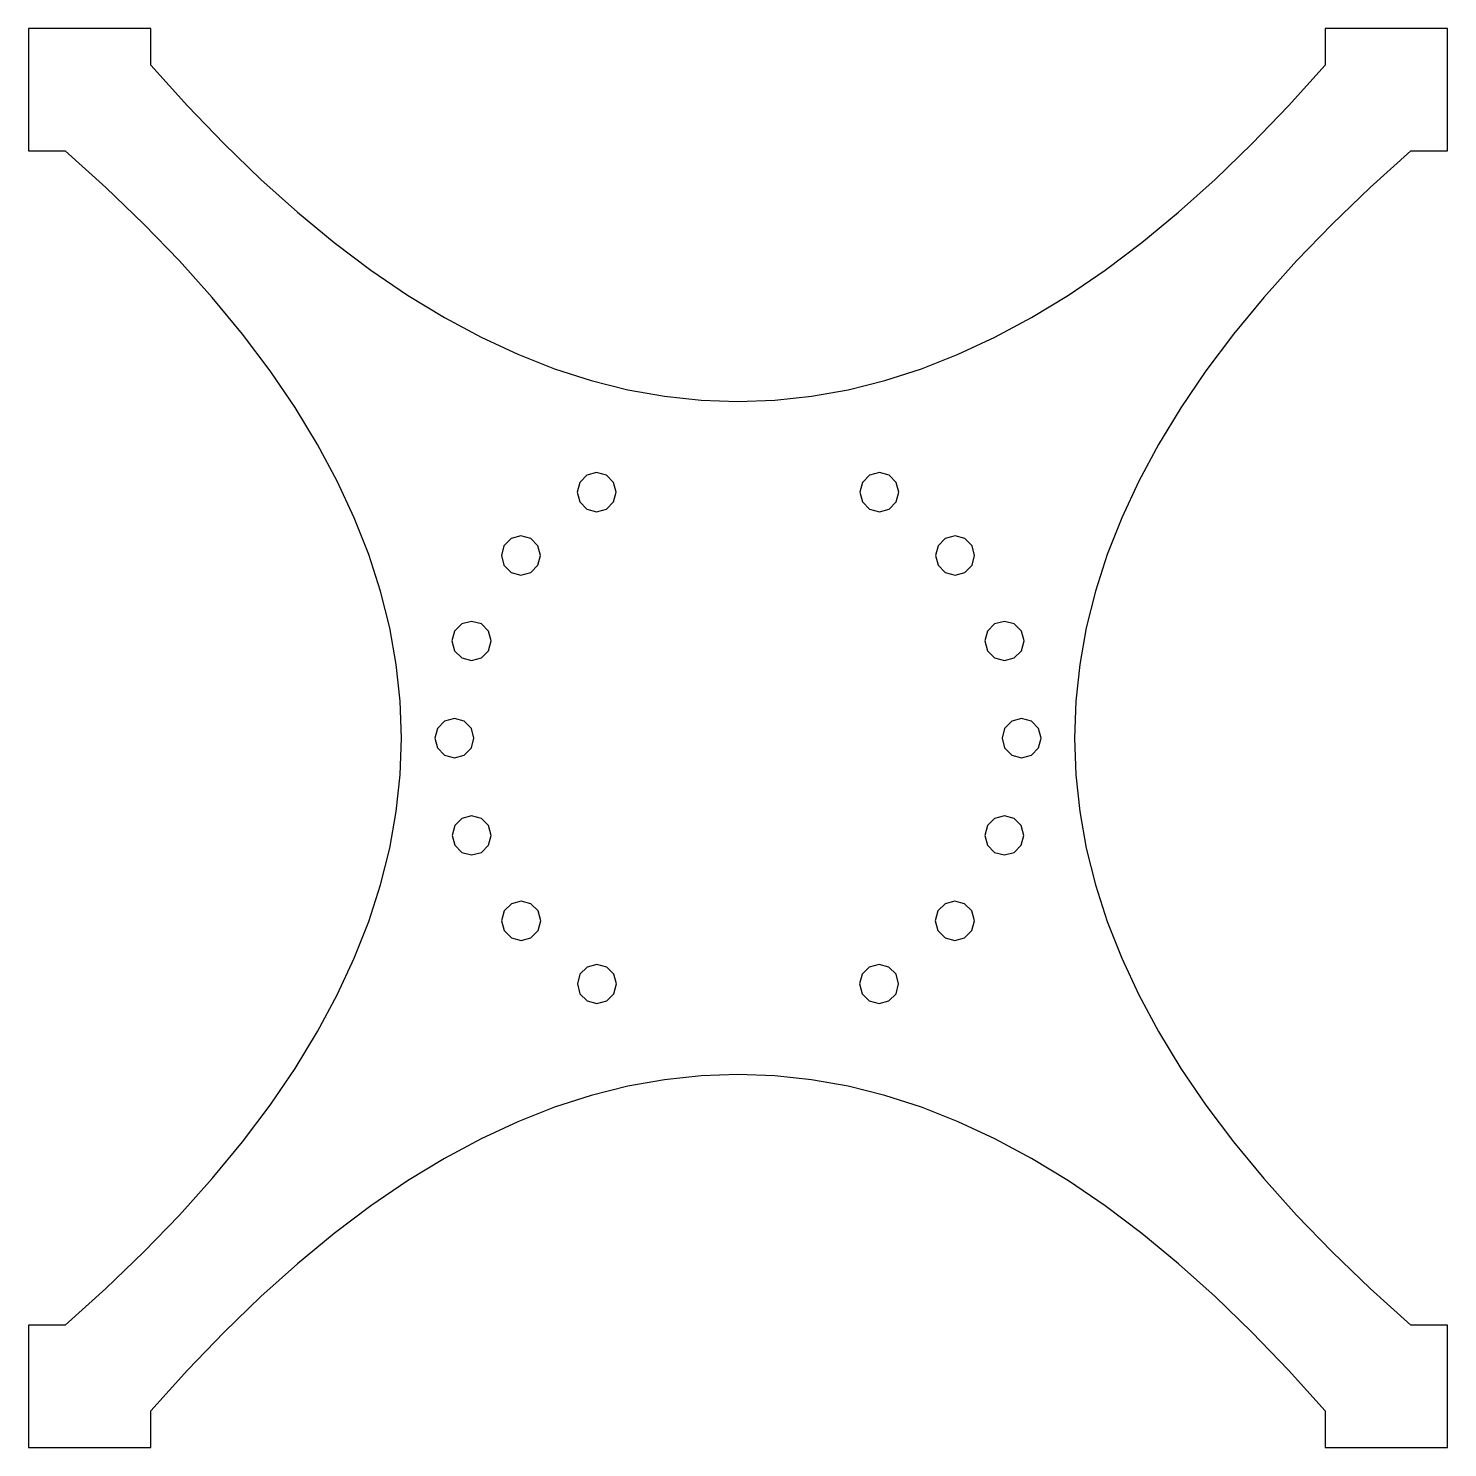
# Model space of a CAD drawing. Extents: x -1 to 153, y 19 to 318.
# Drawn here: x 29.6 to 153.3, y 18.7 to 142.4 of the extents above.
import ezdxf

# ---------------------------------------------------------------- set-up
doc = ezdxf.new("R2010")
doc.units = 0

msp = doc.modelspace()

# ---------------------------------------------------------------- linework, layer by layer
for p, q in [((40.2322, 142.426), (29.5653, 142.426)), ((29.5653, 142.426), (29.5653, 131.759)), ((40.2322, 139.226), (40.2322, 142.426)), ((153.299, 142.426), (142.632, 142.426)), ((142.632, 142.426), (142.632, 139.226)), ((153.299, 131.759), (153.299, 142.426)), ((40.2321, 139.226), (43.4321, 135.673921)), ((139.4321, 135.673921), (142.6321, 139.226)), ((43.4321, 135.673921), (46.6321, 132.351008)), ((136.2321, 132.351008), (139.4321, 135.673921)), ((29.5653, 131.759), (32.7654, 131.759)), ((36.317479, 128.5593), (32.7654, 131.7593)), ((46.6321, 132.351008), (49.8321, 129.257261)), ((133.0321, 129.257261), (136.2321, 132.351008)), ((150.099, 131.759), (146.546921, 128.559)), ((150.099, 131.759), (153.299, 131.759)), ((49.8321, 129.257261), (53.0321, 126.392681)), ((129.8321, 126.392681), (133.0321, 129.257261)), ((39.640392, 125.3593), (36.317479, 128.5593)), ((146.546921, 128.559), (143.224008, 125.359)), ((53.0321, 126.392681), (56.2321, 123.757268)), ((126.6321, 123.757268), (129.8321, 126.392681)), ((42.734139, 122.1593), (39.640392, 125.3593)), ((143.224008, 125.359), (140.130261, 122.159)), ((56.2321, 123.757268), (59.4321, 121.35102)), ((123.4321, 121.35102), (126.6321, 123.757268)), ((45.598719, 118.9593), (42.734139, 122.1593)), ((59.4321, 121.35102), (62.6321, 119.173939)), ((120.2321, 119.173939), (123.4321, 121.35102)), ((140.130261, 122.159), (137.265681, 118.959)), ((48.234132, 115.7593), (45.598719, 118.9593)), ((62.6321, 119.173939), (65.8321, 117.226025)), ((117.0321, 117.226025), (120.2321, 119.173939)), ((137.265681, 118.959), (134.630268, 115.759)), ((65.8321, 117.226025), (69.0321, 115.507277)), ((113.8321, 115.507277), (117.0321, 117.226025)), ((50.64038, 112.5593), (48.234132, 115.7593)), ((69.0321, 115.507277), (72.2321, 114.017695)), ((110.6321, 114.017695), (113.8321, 115.507277)), ((134.630268, 115.759), (132.22402, 112.559)), ((72.2321, 114.017695), (75.4321, 112.75728)), ((107.4321, 112.75728), (110.6321, 114.017695)), ((75.4321, 112.75728), (78.6321, 111.726031)), ((104.2321, 111.726031), (107.4321, 112.75728)), ((52.817461, 109.3593), (50.64038, 112.5593)), ((78.6321, 111.726031), (81.8321, 110.923949)), ((101.0321, 110.923949), (104.2321, 111.726031)), ((132.22402, 112.559), (130.046939, 109.359)), ((81.8321, 110.923949), (85.0321, 110.351033)), ((85.0321, 110.351033), (88.2321, 110.007283)), ((94.6321, 110.007283), (97.8321, 110.351033)), ((97.8321, 110.351033), (101.0321, 110.923949)), ((54.765375, 106.1593), (52.817461, 109.3593)), ((88.2321, 110.007283), (91.4321, 109.8927)), ((91.4321, 109.8927), (94.6321, 110.007283)), ((130.046939, 109.359), (128.099025, 106.159)), ((56.484123, 102.9593), (54.765375, 106.1593)), ((128.099025, 106.159), (126.380277, 102.959)), ((57.973705, 99.7593), (56.484123, 102.9593)), ((77.62844, 102.84708), (77.40117, 101.992)), ((78.253308, 103.473462), (77.62844, 102.84708)), ((79.107835, 103.702801), (78.253308, 103.473462)), ((79.962362, 103.473462), (79.107835, 103.702801)), ((80.58723, 102.84708), (79.962362, 103.473462)), ((80.8145, 101.992), (80.58723, 102.84708)), ((102.27694, 102.84708), (102.04967, 101.992)), ((102.901808, 103.473462), (102.27694, 102.84708)), ((103.756335, 103.702801), (102.901808, 103.473462)), ((104.610862, 103.473462), (103.756335, 103.702801)), ((105.23573, 102.84708), (104.610862, 103.473462)), ((105.463, 101.992), (105.23573, 102.84708)), ((126.380277, 102.959), (124.890695, 99.759)), ((77.40117, 101.992), (77.62844, 101.13692)), ((80.58723, 101.13692), (80.8145, 101.992)), ((80.8145, 101.992), (80.8145, 101.992)), ((102.04967, 101.992), (102.27694, 101.13692)), ((105.23573, 101.13692), (105.463, 101.992)), ((105.463, 101.992), (105.463, 101.992)), ((77.62844, 101.13692), (78.253308, 100.510538)), ((78.253308, 100.510538), (79.107835, 100.281199)), ((79.107835, 100.281199), (79.962362, 100.510538)), ((79.962362, 100.510538), (80.58723, 101.13692)), ((102.27694, 101.13692), (102.901808, 100.510538)), ((102.901808, 100.510538), (103.756335, 100.281199)), ((103.756335, 100.281199), (104.610862, 100.510538)), ((104.610862, 100.510538), (105.23573, 101.13692)), ((59.23412, 96.5593), (57.973705, 99.7593)), ((124.890695, 99.759), (123.63028, 96.559)), ((71.653908, 97.950962), (71.02904, 97.32458)), ((72.508435, 98.180301), (71.653908, 97.950962)), ((73.362962, 97.950962), (72.508435, 98.180301)), ((73.98783, 97.32458), (73.362962, 97.950962)), ((109.500808, 97.950962), (108.87594, 97.32458)), ((110.355335, 98.180301), (109.500808, 97.950962)), ((111.209862, 97.950962), (110.355335, 98.180301)), ((111.83473, 97.32458), (111.209862, 97.950962)), ((60.265369, 93.3593), (59.23412, 96.5593)), ((71.02904, 97.32458), (70.80177, 96.4695)), ((74.2151, 96.4695), (73.98783, 97.32458)), ((108.87594, 97.32458), (108.64867, 96.4695)), ((112.062, 96.4695), (111.83473, 97.32458)), ((123.63028, 96.559), (122.599031, 93.359)), ((70.80177, 96.4695), (71.02904, 95.61442)), ((71.02904, 95.61442), (71.653908, 94.988038)), ((73.362962, 94.988038), (73.98783, 95.61442)), ((73.98783, 95.61442), (74.2151, 96.4695)), ((74.2151, 96.4695), (74.2151, 96.4695)), ((108.64867, 96.4695), (108.87594, 95.61442)), ((108.87594, 95.61442), (109.500808, 94.988038)), ((111.209862, 94.988038), (111.83473, 95.61442)), ((111.83473, 95.61442), (112.062, 96.4695)), ((112.062, 96.4695), (112.062, 96.4695)), ((71.653908, 94.988038), (72.508435, 94.758699)), ((72.508435, 94.758699), (73.362962, 94.988038)), ((109.500808, 94.988038), (110.355335, 94.758699)), ((110.355335, 94.758699), (111.209862, 94.988038)), ((61.067451, 90.1593), (60.265369, 93.3593)), ((122.599031, 93.359), (121.796949, 90.159)), ((67.347008, 90.501162), (66.72214, 89.87478)), ((68.201535, 90.730501), (67.347008, 90.501162)), ((69.056062, 90.501162), (68.201535, 90.730501)), ((69.68093, 89.87478), (69.056062, 90.501162)), ((113.807808, 90.501162), (113.18294, 89.87478)), ((114.662335, 90.730501), (113.807808, 90.501162)), ((115.516862, 90.501162), (114.662335, 90.730501)), ((116.14173, 89.87478), (115.516862, 90.501162)), ((61.640367, 86.9593), (61.067451, 90.1593)), ((66.72214, 89.87478), (66.49487, 89.0197)), ((69.9082, 89.0197), (69.68093, 89.87478)), ((113.18294, 89.87478), (112.95567, 89.0197)), ((116.369, 89.0197), (116.14173, 89.87478)), ((121.796949, 90.159), (121.224033, 86.959)), ((66.49487, 89.0197), (66.72214, 88.16462)), ((66.72214, 88.16462), (67.347008, 87.538238)), ((69.056062, 87.538238), (69.68093, 88.16462)), ((69.68093, 88.16462), (69.9082, 89.0197)), ((69.9082, 89.0197), (69.9082, 89.0197)), ((112.95567, 89.0197), (113.18294, 88.16462)), ((113.18294, 88.16462), (113.807808, 87.538238)), ((115.516862, 87.538238), (116.14173, 88.16462)), ((116.14173, 88.16462), (116.369, 89.0197)), ((116.369, 89.0197), (116.369, 89.0197)), ((61.984117, 83.7593), (61.640367, 86.9593)), ((67.347008, 87.538238), (68.201535, 87.308899)), ((68.201535, 87.308899), (69.056062, 87.538238)), ((113.807808, 87.538238), (114.662335, 87.308899)), ((114.662335, 87.308899), (115.516862, 87.538238)), ((121.224033, 86.959), (120.880283, 83.759)), ((62.0987, 80.5593), (61.984117, 83.7593)), ((120.880283, 83.759), (120.7657, 80.559)), ((65.854408, 82.026562), (65.22954, 81.40018)), ((66.708935, 82.255901), (65.854408, 82.026562)), ((67.563462, 82.026562), (66.708935, 82.255901)), ((68.18833, 81.40018), (67.563462, 82.026562)), ((115.300808, 82.026562), (114.67594, 81.40018)), ((116.155335, 82.255901), (115.300808, 82.026562)), ((117.009862, 82.026562), (116.155335, 82.255901)), ((117.63473, 81.40018), (117.009862, 82.026562)), ((61.984117, 77.3593), (62.0987, 80.5593)), ((65.22954, 81.40018), (65.00227, 80.5451)), ((65.00227, 80.5451), (65.22954, 79.69002)), ((68.4156, 80.5451), (68.18833, 81.40018)), ((68.18833, 79.69002), (68.4156, 80.5451)), ((68.4156, 80.5451), (68.4156, 80.5451)), ((114.67594, 81.40018), (114.44867, 80.5451)), ((114.44867, 80.5451), (114.67594, 79.69002)), ((117.862, 80.5451), (117.63473, 81.40018)), ((117.63473, 79.69002), (117.862, 80.5451)), ((117.862, 80.5451), (117.862, 80.5451)), ((120.7657, 80.559), (120.880283, 77.359)), ((65.22954, 79.69002), (65.854408, 79.063638)), ((67.563462, 79.063638), (68.18833, 79.69002)), ((114.67594, 79.69002), (115.300808, 79.063638)), ((117.009862, 79.063638), (117.63473, 79.69002)), ((65.854408, 79.063638), (66.708935, 78.834299)), ((66.708935, 78.834299), (67.563462, 79.063638)), ((115.300808, 79.063638), (116.155335, 78.834299)), ((116.155335, 78.834299), (117.009862, 79.063638)), ((61.640367, 74.1593), (61.984117, 77.3593)), ((120.880283, 77.359), (121.224033, 74.159)), ((61.067451, 70.9593), (61.640367, 74.1593)), ((67.356808, 73.553562), (66.73194, 72.92718)), ((68.211335, 73.782901), (67.356808, 73.553562)), ((69.065862, 73.553562), (68.211335, 73.782901)), ((69.69073, 72.92718), (69.065862, 73.553562)), ((113.797808, 73.553562), (113.17294, 72.92718)), ((114.652335, 73.782901), (113.797808, 73.553562)), ((115.506862, 73.553562), (114.652335, 73.782901)), ((116.13173, 72.92718), (115.506862, 73.553562)), ((121.224033, 74.159), (121.796949, 70.959)), ((66.73194, 72.92718), (66.50467, 72.0721)), ((66.50467, 72.0721), (66.73194, 71.21702)), ((69.918, 72.0721), (69.69073, 72.92718)), ((69.69073, 71.21702), (69.918, 72.0721)), ((69.918, 72.0721), (69.918, 72.0721)), ((113.17294, 72.92718), (112.94567, 72.0721)), ((112.94567, 72.0721), (113.17294, 71.21702)), ((116.359, 72.0721), (116.13173, 72.92718)), ((116.13173, 71.21702), (116.359, 72.0721)), ((116.359, 72.0721), (116.359, 72.0721)), ((60.265369, 67.7593), (61.067451, 70.9593)), ((66.73194, 71.21702), (67.356808, 70.590638)), ((67.356808, 70.590638), (68.211335, 70.361299)), ((68.211335, 70.361299), (69.065862, 70.590638)), ((69.065862, 70.590638), (69.69073, 71.21702)), ((113.17294, 71.21702), (113.797808, 70.590638)), ((113.797808, 70.590638), (114.652335, 70.361299)), ((114.652335, 70.361299), (115.506862, 70.590638)), ((115.506862, 70.590638), (116.13173, 71.21702)), ((121.796949, 70.959), (122.599031, 67.759)), ((59.23412, 64.5593), (60.265369, 67.7593)), ((122.599031, 67.759), (123.63028, 64.559)), ((71.672308, 66.108862), (71.04744, 65.48248)), ((72.526835, 66.338201), (71.672308, 66.108862)), ((73.381362, 66.108862), (72.526835, 66.338201)), ((74.00623, 65.48248), (73.381362, 66.108862)), ((109.482808, 66.108862), (108.85794, 65.48248)), ((110.337335, 66.338201), (109.482808, 66.108862)), ((111.191862, 66.108862), (110.337335, 66.338201)), ((111.81673, 65.48248), (111.191862, 66.108862)), ((57.973705, 61.3593), (59.23412, 64.5593)), ((71.04744, 65.48248), (70.82017, 64.6274)), ((70.82017, 64.6274), (71.04744, 63.77232)), ((74.2335, 64.6274), (74.00623, 65.48248)), ((74.00623, 63.77232), (74.2335, 64.6274)), ((74.2335, 64.6274), (74.2335, 64.6274)), ((108.85794, 65.48248), (108.63067, 64.6274)), ((108.63067, 64.6274), (108.85794, 63.77232)), ((112.044, 64.6274), (111.81673, 65.48248)), ((111.81673, 63.77232), (112.044, 64.6274)), ((112.044, 64.6274), (112.044, 64.6274)), ((123.63028, 64.559), (124.890695, 61.359)), ((71.04744, 63.77232), (71.672308, 63.145938)), ((71.672308, 63.145938), (72.526835, 62.916599)), ((72.526835, 62.916599), (73.381362, 63.145938)), ((73.381362, 63.145938), (74.00623, 63.77232)), ((108.85794, 63.77232), (109.482808, 63.145938)), ((109.482808, 63.145938), (110.337335, 62.916599)), ((110.337335, 62.916599), (111.191862, 63.145938)), ((111.191862, 63.145938), (111.81673, 63.77232)), ((56.484123, 58.1593), (57.973705, 61.3593)), ((79.132535, 60.823501), (78.278008, 60.594162)), ((79.987062, 60.594162), (79.132535, 60.823501)), ((103.731335, 60.823501), (102.876808, 60.594162)), ((104.585862, 60.594162), (103.731335, 60.823501)), ((124.890695, 61.359), (126.380277, 58.159)), ((77.65314, 59.96778), (77.42587, 59.1127)), ((78.278008, 60.594162), (77.65314, 59.96778)), ((80.61193, 59.96778), (79.987062, 60.594162)), ((80.8392, 59.1127), (80.61193, 59.96778)), ((102.25194, 59.96778), (102.02467, 59.1127)), ((102.876808, 60.594162), (102.25194, 59.96778)), ((105.21073, 59.96778), (104.585862, 60.594162)), ((105.438, 59.1127), (105.21073, 59.96778)), ((54.765375, 54.9593), (56.484123, 58.1593)), ((77.42587, 59.1127), (77.65314, 58.25762)), ((77.65314, 58.25762), (78.278008, 57.631238)), ((79.987062, 57.631238), (80.61193, 58.25762)), ((80.61193, 58.25762), (80.8392, 59.1127)), ((80.8392, 59.1127), (80.8392, 59.1127)), ((102.02467, 59.1127), (102.25194, 58.25762)), ((102.25194, 58.25762), (102.876808, 57.631238)), ((104.585862, 57.631238), (105.21073, 58.25762)), ((105.21073, 58.25762), (105.438, 59.1127)), ((105.438, 59.1127), (105.438, 59.1127)), ((126.380277, 58.159), (128.099025, 54.959)), ((78.278008, 57.631238), (79.132535, 57.401899)), ((79.132535, 57.401899), (79.987062, 57.631238)), ((102.876808, 57.631238), (103.731335, 57.401899)), ((103.731335, 57.401899), (104.585862, 57.631238)), ((52.817461, 51.7593), (54.765375, 54.9593)), ((128.099025, 54.959), (130.046939, 51.759)), ((50.64038, 48.5593), (52.817461, 51.7593)), ((85.032, 50.767667), (81.832, 50.194751)), ((88.232, 51.111417), (85.032, 50.767667)), ((91.432, 51.226), (88.232, 51.111417)), ((94.632, 51.111417), (91.432, 51.226)), ((97.832, 50.767667), (94.632, 51.111417)), ((101.032, 50.194751), (97.832, 50.767667)), ((130.046939, 51.759), (132.22402, 48.559)), ((81.832, 50.194751), (78.632, 49.392669)), ((104.232, 49.392669), (101.032, 50.194751)), ((48.234132, 45.3593), (50.64038, 48.5593)), ((75.432, 48.36142), (72.232, 47.101005)), ((78.632, 49.392669), (75.432, 48.36142)), ((107.432, 48.36142), (104.232, 49.392669)), ((110.632, 47.101005), (107.432, 48.36142)), ((132.22402, 48.559), (134.630268, 45.359)), ((72.232, 47.101005), (69.032, 45.611423)), ((113.832, 45.611423), (110.632, 47.101005)), ((45.598719, 42.1593), (48.234132, 45.3593)), ((69.032, 45.611423), (65.832, 43.892675)), ((117.032, 43.892675), (113.832, 45.611423)), ((134.630268, 45.359), (137.265681, 42.159)), ((65.832, 43.892675), (62.632, 41.944761)), ((120.232, 41.944761), (117.032, 43.892675)), ((42.734139, 38.9593), (45.598719, 42.1593)), ((137.265681, 42.159), (140.130261, 38.959)), ((62.632, 41.944761), (59.432, 39.76768)), ((123.432, 39.76768), (120.232, 41.944761)), ((59.432, 39.76768), (56.232, 37.361432)), ((126.632, 37.361432), (123.432, 39.76768)), ((39.640392, 35.7593), (42.734139, 38.9593)), ((140.130261, 38.959), (143.224008, 35.759)), ((56.232, 37.361432), (53.032, 34.726019)), ((129.832, 34.726019), (126.632, 37.361432)), ((36.317479, 32.5593), (39.640392, 35.7593)), ((53.032, 34.726019), (49.832, 31.861439)), ((133.032, 31.861439), (129.832, 34.726019)), ((143.224008, 35.759), (146.546921, 32.559)), ((32.7654, 29.3593), (36.317479, 32.5593)), ((146.546921, 32.559), (150.099, 29.359)), ((49.832, 31.861439), (46.632, 28.767692)), ((136.232, 28.767692), (133.032, 31.861439)), ((32.7654, 29.3585), (29.5653, 29.3585)), ((29.5653, 29.3585), (29.5653, 18.6933)), ((46.632, 28.767692), (43.432, 25.444779)), ((139.432, 25.444779), (136.232, 28.767692)), ((153.299, 29.3585), (150.099, 29.3585)), ((153.299, 18.6933), (153.299, 29.3585)), ((43.432, 25.444779), (40.232, 21.8927)), ((142.632, 21.8927), (139.432, 25.444779)), ((40.2322, 18.6933), (40.2322, 21.8937)), ((142.632, 21.8937), (142.632, 18.6933)), ((29.5653, 18.6933), (40.2322, 18.6933)), ((142.632, 18.6933), (153.299, 18.6933))]:
    msp.add_line(p, q)

doc.saveas('drawing.dxf')
